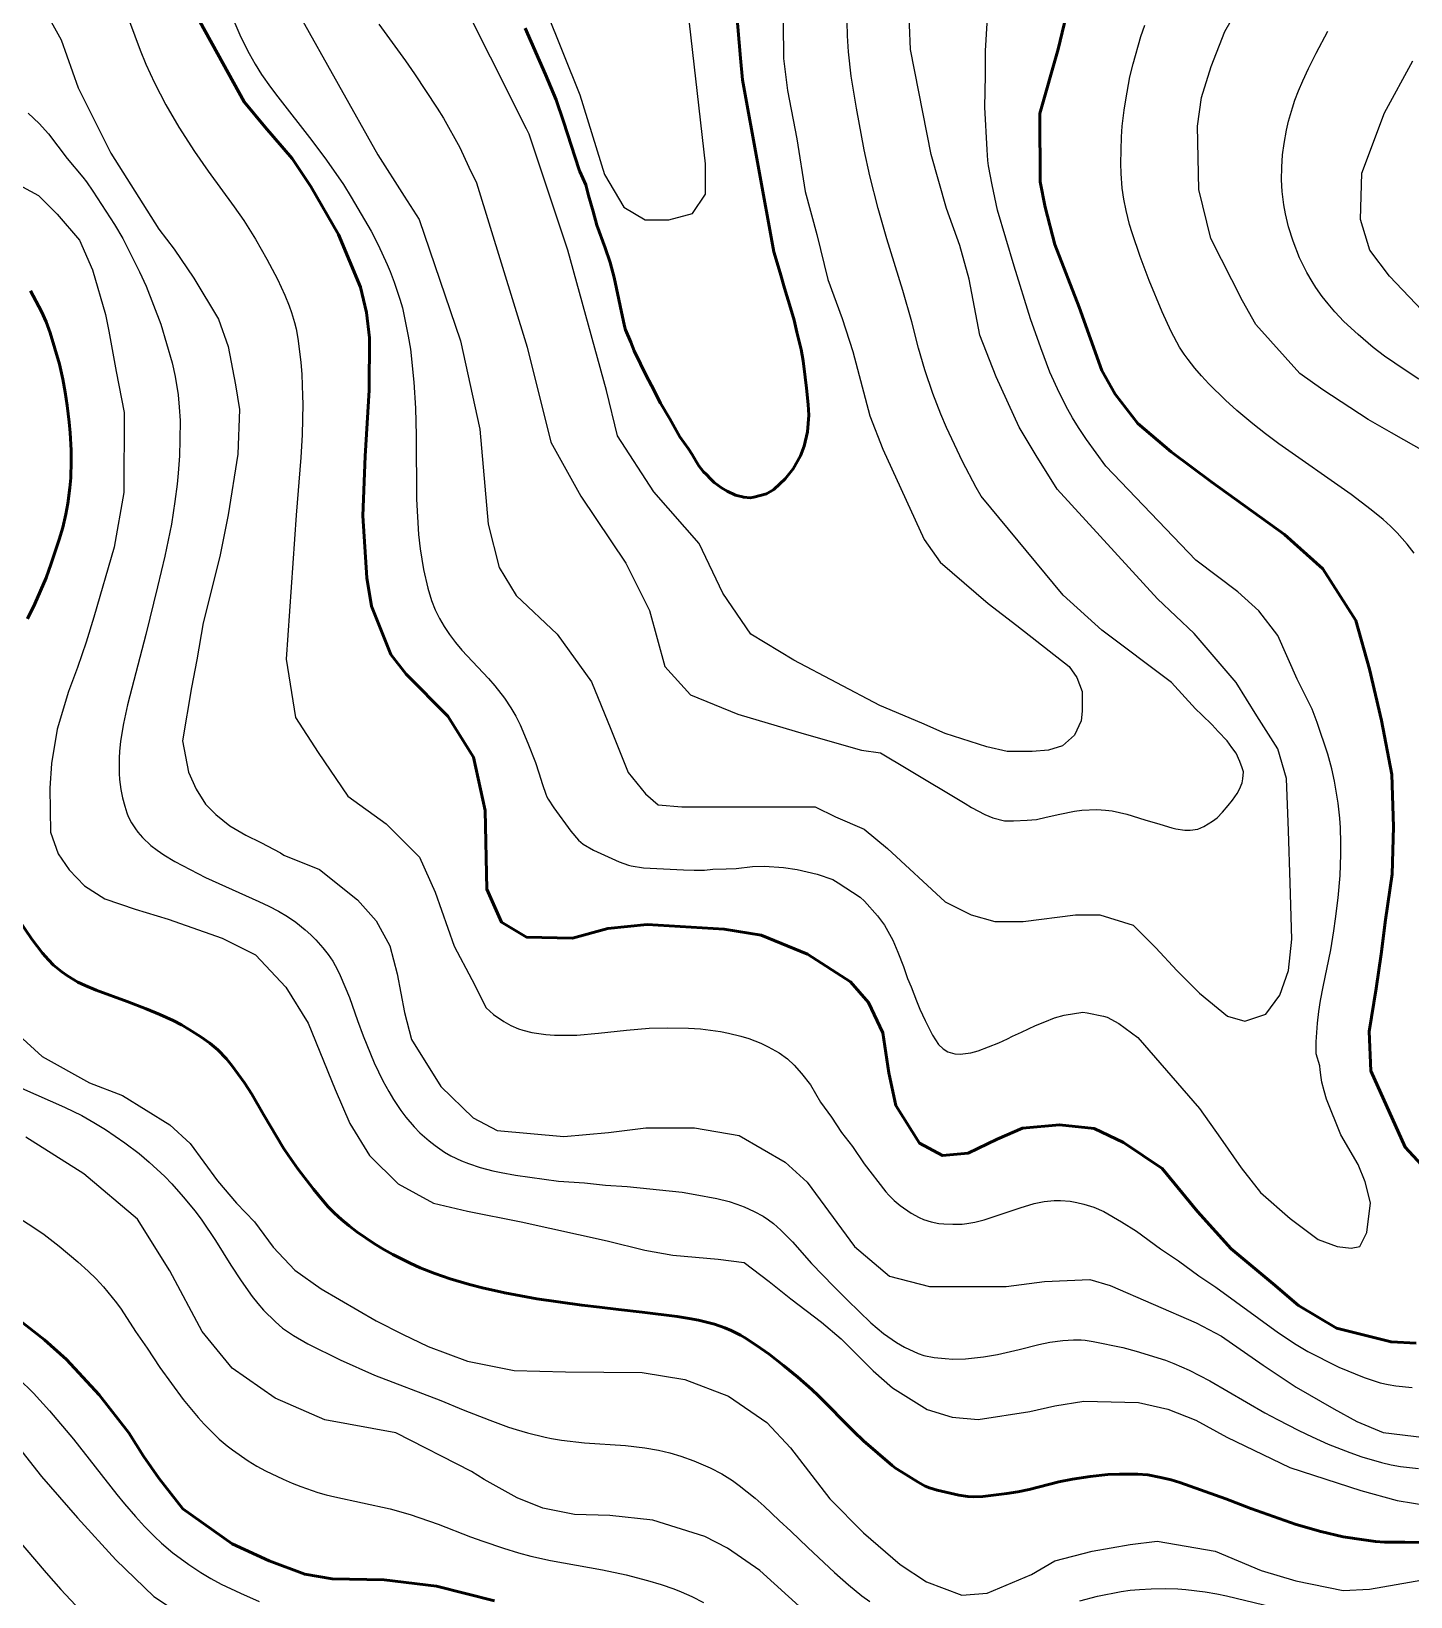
# Model space of a CAD drawing. Header units: metres. Extents: x 552626 to 559174, y 1843804 to 1852371.
# Drawn here: x 557433.1 to 557820.8, y 1849699 to 1850139 of the extents above; entities that cross this region are included whole.
import ezdxf

# ---------------------------------------------------------------- set-up
doc = ezdxf.new("R2010")
doc.units = ezdxf.units.M
doc.header["$LTSCALE"] = 6.8
doc.layers.add('1', color=7, linetype='Continuous', lineweight=25)
doc.layers.add('2', color=7, linetype='Continuous', lineweight=53)

msp = doc.modelspace()

# ---------------------------------------------------------------- linework, layer by layer
at = {"layer": '1'}
for points in [[(557764.72, 1850129.14), (557768.61, 1850138.97), (557774.27, 1850149.01), (557781.28, 1850160.75), (557787.65, 1850171.38), (557792.67, 1850179.16), (557795.1, 1850187.15), (557798.02, 1850198.68), (557799.34, 1850206.16), (557800.07, 1850216.66), (557798.32, 1850229.58), (557796.91, 1850237.39), (557794.68, 1850246.77), (557792.6, 1850258.11), (557789.08, 1850280.98), (557786.25, 1850304.45), (557787.17, 1850322.17), (557789.31, 1850331.55), (557794.94, 1850343), (557799.9, 1850352.44), (557809.62, 1850365.26), (557818.16, 1850374.86), (557825.3, 1850380.95)], [(557644.35, 1850151.58), (557644.48, 1850131.4), (557645.64, 1850122.41), (557648.23, 1850108.81), (557650.57, 1850094.04), (557653.89, 1850081.94), (557657.01, 1850069.31), (557660.98, 1850058.32), (557663.97, 1850049.02), (557668.75, 1850030.93), (557672.4, 1850021.57), (557684.06, 1849996.16), (557688.52, 1849989.86), (557702.08, 1849978.17), (557710.11, 1849972.02), (557724.81, 1849960.49), (557726.95, 1849957.43), (557728.48, 1849953.45), (557728.48, 1849947.94), (557728.18, 1849945.19), (557726.34, 1849941.21), (557722.98, 1849938.15), (557719, 1849936.93), (557714.41, 1849936.62), (557710.74, 1849936.62), (557707.38, 1849936.62), (557701.69, 1849937.87), (557689.94, 1849941.67), (557683.44, 1849944.52), (557671.58, 1849949.54), (557647.39, 1849962.27), (557635.3, 1849969.55), (557627.44, 1849981.08), (557620.79, 1849995.03), (557608.09, 1850009.58), (557597.81, 1850025.35), (557594.78, 1850038.09), (557583.9, 1850077.52), (557573.03, 1850110.11), (557572.28, 1850111.6), (557531.78, 1850192.27)], [(557435.47, 1850147.39), (557441.47, 1850136.63), (557446.23, 1850123.16), (557455.41, 1850104.8), (557468.92, 1850083.46), (557473.17, 1850077.78), (557478.74, 1850069.67), (557485.72, 1850058.13), (557488.4, 1850050.46), (557490.42, 1850039.63), (557491.6, 1850032.7), (557491.11, 1850020.17), (557488.43, 1850003.14), (557486.05, 1849991.42), (557481.38, 1849972.75), (557479.61, 1849962.39)], [(557458.91, 1850146.58), (557463.7, 1850133.74), (557465.25, 1850129.84), (557467.66, 1850124.54), (557470.85, 1850118.37), (557474.53, 1850112.06), (557478.89, 1850105.23), (557482.76, 1850099.71), (557490.11, 1850089.73), (557492.75, 1850085.89), (557496.08, 1850080.63), (557499.29, 1850074.97), (557502.26, 1850069.32), (557504.28, 1850064.88), (557505.51, 1850061.84), (557506.16, 1850060.02), (557507.02, 1850057.23), (557507.47, 1850055.44), (557507.98, 1850052.67), (557508.85, 1850046.03), (557509.06, 1850042.58), (557509.28, 1850036.61), (557509.34, 1850034.2), (557509.3, 1850030.01), (557509.16, 1850025.61), (557508.82, 1850019.23), (557507.5, 1850002.99), (557504.67, 1849962.58), (557507.33, 1849946.16), (557513.71, 1849936.35), (557522.05, 1849924.08), (557532.84, 1849916.23), (557542.16, 1849906.9), (557546.58, 1849897.09), (557551.97, 1849881.87), (557556.88, 1849872.55), (557560.9, 1849864.57), (557563.01, 1849862.68), (557565.88, 1849860.66), (557567.86, 1849859.57), (557570, 1849858.66), (557571.27, 1849858.24), (557573.74, 1849857.65), (557577.66, 1849857.07), (557580.12, 1849856.88), (557582.56, 1849856.82), (557586.44, 1849856.91), (557592.47, 1849857.38), (557600.35, 1849858.28), (557606.78, 1849858.8), (557611.98, 1849858.95), (557617.8, 1849858.83), (557621.22, 1849858.6), (557623.99, 1849858.31), (557626.8, 1849857.89), (557629.02, 1849857.46), (557632.49, 1849856.59), (557634.72, 1849855.9), (557638.11, 1849854.6)], [(557508.17, 1850144.01), (557530.48, 1850104.32), (557537.88, 1850092.69), (557542.05, 1850086.13), (557553.66, 1850052.04), (557559.1, 1850027.17), (557561.52, 1850000.49), (557564.54, 1849988.35), (557569.38, 1849980.47), (557580.87, 1849969.55), (557590.55, 1849956.21), (557595.99, 1849942.86), (557600.83, 1849930.73), (557605.67, 1849924.67), (557609.3, 1849921.63), (557615.95, 1849921.03), (557653.44, 1849921.03), (557659.14, 1849918.2), (557667.18, 1849914.75), (557673.72, 1849909.33), (557689.95, 1849894.34), (557697.25, 1849890.69), (557703.94, 1849888.86), (557711.84, 1849888.86), (557726.6, 1849890.72), (557733.47, 1849890.72), (557742.79, 1849887.77), (557749.17, 1849881.39), (557755.06, 1849875.01), (557761.43, 1849868.63), (557769.28, 1849862.25), (557774.19, 1849860.78), (557780.07, 1849862.74), (557784, 1849868.14), (557786.45, 1849875.01), (557787.43, 1849883.84), (557786.96, 1849899.7), (557786.44, 1849914.27), (557785.95, 1849928.99), (557783.5, 1849937.34), (557777.61, 1849946.66), (557771.72, 1849955.99), (557759.95, 1849969.73), (557749.65, 1849979.54), (557721.4, 1850010.35), (557715.55, 1850019.84), (557710.78, 1850027.78), (557704.27, 1850041.95), (557699.71, 1850053.64), (557696.74, 1850069.38), (557694.11, 1850078.85), (557690.35, 1850089.22), (557686.03, 1850104.41), (557680.19, 1850133.96), (557679.64, 1850147.79)], [(557577.73, 1850144.94), (557587.24, 1850121.19), (557594.17, 1850098.75), (557599.61, 1850089.65), (557605.66, 1850086.01), (557612.31, 1850086.01), (557618.97, 1850087.83), (557622.6, 1850093.29), (557622.6, 1850101.78), (557617.15, 1850149.7)], [(557489.68, 1850142.62), (557491.7, 1850138.02), (557493.26, 1850134.76), (557494.28, 1850132.77), (557495.97, 1850129.78), (557497.77, 1850126.9), (557500.26, 1850123.32), (557502.31, 1850120.58), (557511.95, 1850108.35), (557515.99, 1850102.86), (557520.78, 1850095.94), (557522.99, 1850092.41), (557528.62, 1850082.82), (557530.53, 1850079.05), (557533.07, 1850073.51), (557533.92, 1850071.51), (557535.02, 1850068.56), (557536.63, 1850063.75), (557537.37, 1850061.28), (557539.03, 1850053.35), (557539.66, 1850049.7), (557540.56, 1850040.45), (557541.04, 1850033.1), (557541.24, 1850025.4), (557541.36, 1850007.5), (557541.93, 1849997.64), (557542.34, 1849993.53), (557543.3, 1849987.8), (557544.48, 1849982.48), (557545.53, 1849979.08), (557546.56, 1849976.46), (557547.76, 1849974.01), (557549.11, 1849971.69), (557550.61, 1849969.45), (557552.27, 1849967.25), (557554.11, 1849965.08), (557561.55, 1849957.13), (557563.34, 1849955.1), (557566.09, 1849951.56), (557567.85, 1849948.91), (557569.22, 1849946.57), (557570.45, 1849944.09), (557572.67, 1849938.9), (557574.76, 1849933.52), (557575.77, 1849930.58), (557576.74, 1849927.28), (557577.69, 1849924.62), (557578.02, 1849923.9), (557578.39, 1849923.2), (557579.97, 1849920.72), (557584.71, 1849914.17), (557586.85, 1849911.7), (557587.52, 1849911.11), (557588.23, 1849910.56), (557591.07, 1849908.88), (557598.33, 1849905.6), (557600.97, 1849904.64), (557601.71, 1849904.44), (557605.17, 1849903.91), (557616.44, 1849903.3), (557619.37, 1849903.2), (557622.28, 1849903.25), (557624.62, 1849903.48), (557628.35, 1849903.63), (557631.17, 1849903.68), (557635.75, 1849904.3), (557639.12, 1849904.41), (557644.55, 1849904.03), (557648.35, 1849903.47), (557653.99, 1849902.1), (557658.36, 1849900.6), (557659.92, 1849899.68), (557666.05, 1849895.64), (557667.27, 1849894.5), (557670.93, 1849890.45), (557672.88, 1849887.75), (557675.28, 1849883.56), (557676.68, 1849880.16), (557678.23, 1849876.14), (557679.35, 1849872.8), (557680.44, 1849870.46), (557681.89, 1849866.52), (557682.8, 1849864.16), (557684.36, 1849860.96), (557685.32, 1849858.88), (557686.37, 1849856.9), (557688.04, 1849854.27), (557689.37, 1849853.05), (557690.66, 1849852.19), (557692.64, 1849851.6)], [(557530.73, 1850141.03), (557538.24, 1850130.71), (557540.8, 1850127.04), (557547.18, 1850117.46), (557548.91, 1850114.58), (557553.53, 1850106.34), (557556.08, 1850100.88), (557558.16, 1850096.45), (557572.41, 1850050.22), (557579.06, 1850023.53), (557587.52, 1850008.37), (557600.22, 1849989.57), (557606.88, 1849976.22), (557611.11, 1849960.45), (557618.37, 1849952.57), (557631.67, 1849947.11), (557650.31, 1849941.57), (557666.41, 1849936.97), (557671.78, 1849936.2), (557679.45, 1849931.6), (557695.61, 1849921.94), (557697.37, 1849920.87), (557701.07, 1849918.92), (557703.37, 1849917.91), (557706.66, 1849917.1), (557709.12, 1849917.11), (557713.03, 1849917.28)], [(557713.03, 1849917.28), (557715.65, 1849917.49), (557718.31, 1849918.16), (557722.23, 1849918.98), (557726.33, 1849919.81), (557728.4, 1849920.14), (557732.58, 1849920.26), (557735.06, 1849920.08), (557736.91, 1849919.93), (557741.04, 1849918.94), (557746.05, 1849917.42), (557750.3, 1849916.17), (557753.71, 1849915.11), (557754.83, 1849914.87), (557757.33, 1849914.52), (557758.8, 1849914.5), (557760.96, 1849914.75), (557762.7, 1849915.5), (557765.07, 1849917.05), (557766.43, 1849917.94), (557767.89, 1849919.56), (557769.5, 1849921.39), (557770.7, 1849922.9), (557772.04, 1849924.79), (557772.71, 1849926.05), (557773.43, 1849927.77), (557773.66, 1849928.9), (557773.79, 1849930.92), (557773.49, 1849931.98), (557772.82, 1849933.82), (557771.73, 1849936.16), (557770.55, 1849937.76), (557769.24, 1849939.61), (557766.74, 1849942.25), (557764.98, 1849944.14), (557762.1, 1849946.92), (557760.35, 1849948.63), (557753.58, 1849955.99), (557733.96, 1849970.71), (557723.17, 1849980.53), (557700.03, 1850008.35), (557698.64, 1850010.79), (557694.83, 1850018.15), (557690.37, 1850027.68), (557688.75, 1850031.43), (557686.53, 1850037.19), (557684.28, 1850043.9), (557682.5, 1850049.98), (557680.54, 1850057.33), (557678.05, 1850066.21), (557673.56, 1850080.69), (557671.12, 1850089.2), (557668.8, 1850098.38), (557667.23, 1850105.75), (557665.04, 1850117.4), (557663.54, 1850126.45), (557662.79, 1850133.25), (557662.51, 1850137.73), (557662.4, 1850141.68)], [(557692.64, 1849851.6), (557694.2, 1849851.51), (557697.17, 1849851.94), (557699.21, 1849852.45), (557705.07, 1849854.67), (557707.48, 1849855.86), (557708.86, 1849856.57), (557711.38, 1849857.68), (557715.36, 1849859.59), (557717.98, 1849860.62), (557720.68, 1849861.76), (557723.42, 1849862.53), (557728.62, 1849863.31), (557729.83, 1849863.17), (557734.5, 1849862.25), (557735.54, 1849861.91), (557738.75, 1849860.18), (557744.13, 1849856.23), (557761.42, 1849836.24), (557767.31, 1849827.9), (557773.19, 1849819.55), (557778.59, 1849812.68), (557786.93, 1849805.32), (557794.78, 1849799.43), (557800.17, 1849797.47), (557804.1, 1849796.98), (557806.55, 1849797.47), (557808.51, 1849801.39), (557809.49, 1849809.74), (557808.02, 1849815.63), (557806.06, 1849820.53), (557801.15, 1849828.88), (557797.14, 1849838.87), (557796.51, 1849841.17), (557795.86, 1849843.65), (557795.62, 1849844.99), (557795.37, 1849847.15), (557795.25, 1849848.23), (557794.23, 1849851.64), (557794.29, 1849854.95), (557794.61, 1849860.21), (557795.02, 1849863.52), (557795.5, 1849866.58), (557796.18, 1849870.42), (557798.35, 1849880.88), (557799.25, 1849886.23), (557799.73, 1849889.59), (557800.42, 1849895.49), (557800.95, 1849901.74), (557801.18, 1849907.62), (557801.2, 1849910.97), (557801.08, 1849915.12), (557800.91, 1849917.86), (557800.46, 1849922.1), (557799.37, 1849928.24), (557798.63, 1849931.74), (557797.55, 1849935.89), (557794.52, 1849944.73), (557793.13, 1849948.47), (557788.89, 1849956.97), (557783.5, 1849969.24), (557778.1, 1849976.11), (557772.21, 1849981.51), (557760.44, 1849990.34), (557735.09, 1850016.78), (557729.67, 1850024.28), (557727.41, 1850027.7), (557725.76, 1850030.42), (557724.43, 1850032.76), (557722.08, 1850037.33), (557719.4, 1850043.27), (557716.81, 1850050.1), (557713.95, 1850058.21), (557709.33, 1850073.04), (557704.67, 1850088.73), (557703.15, 1850095.86), (557702.17, 1850101.18), (557701.98, 1850102.76), (557701.78, 1850105.73), (557701.1, 1850117.67), (557701.27, 1850126.65), (557701.3, 1850133.51), (557701.75, 1850141.32)], [(557821.79, 1849992.34), (557819.83, 1849994.91), (557817.05, 1849998.02), (557815.12, 1849999.93), (557813.08, 1850001.79), (557809.74, 1850004.57), (557804.13, 1850008.83), (557783.72, 1850023.12), (557780.05, 1850025.88), (557776.48, 1850028.71), (557771.91, 1850032.47), (557768.75, 1850035.38), (557764.12, 1850039.96), (557762.04, 1850042.16), (557760.18, 1850044.32), (557758.22, 1850046.82), (557757.14, 1850048.31), (557755.87, 1850050.26), (557753.51, 1850054.69), (557750.93, 1850060.22), (557747.3, 1850069), (557744.75, 1850075.77), (557742.52, 1850082.39), (557741.82, 1850084.77), (557740.86, 1850088.62), (557740.21, 1850091.82), (557739.73, 1850094.99), (557739.4, 1850099.05), (557739.34, 1850101.91), (557739.39, 1850105.67), (557739.53, 1850109.41), (557739.74, 1850112.33), (557740.29, 1850116.88), (557740.73, 1850119.73), (557741.9, 1850126.27), (557742.78, 1850129.85), (557744.95, 1850137.54), (557746.04, 1850140.78)], [(557823.15, 1850041.22), (557819.27, 1850043.75), (557813.5, 1850047.72), (557810.24, 1850050.17), (557806.01, 1850053.83), (557802.07, 1850057.49), (557799.51, 1850060.2), (557797.58, 1850062.44), (557795.93, 1850064.53), (557794.16, 1850067.03), (557793.09, 1850068.68), (557791.59, 1850071.23), (557789.59, 1850075.39), (557787.74, 1850080.01), (557786.48, 1850084.11), (557785.63, 1850087.75), (557785.17, 1850090.22), (557784.7, 1850094.04), (557784.53, 1850097.3), (557784.58, 1850100.82), (557784.81, 1850104.31), (557785.21, 1850107.49), (557785.91, 1850111.26), (557786.51, 1850113.78), (557787.56, 1850117.51), (557788.28, 1850119.64), (557789.29, 1850122.31), (557790.48, 1850125.15), (557792.06, 1850128.62), (557794.21, 1850132.91), (557797.55, 1850139.09)], [(557831.48, 1850017.08), (557815.39, 1850026.16), (557808.91, 1850029.92), (557796.13, 1850038.23), (557789.68, 1850042.89), (557777.29, 1850056.64), (557773.57, 1850063.28), (557764.62, 1850080.77), (557761.24, 1850094.53), (557760.86, 1850112.36), (557761.99, 1850120.47), (557764.72, 1850129.14)], [(557824.04, 1850060.59), (557814.83, 1850070.21), (557809.36, 1850077.55), (557806.7, 1850086.12), (557807.13, 1850099.16), (557813.42, 1850116.09), (557821.38, 1850130.76)], [(557432.21, 1850116.01), (557435.22, 1850113.14), (557437.89, 1850110.17), (557443.17, 1850103.24), (557447.53, 1850098.03), (557448.55, 1850096.69), (557450.33, 1850094.13), (557456.48, 1850084.74), (557458.76, 1850080.77), (557460.39, 1850077.65), (557463.49, 1850071.38), (557465.33, 1850067.37), (557469.49, 1850056.73), (557472.64, 1850045.86), (557473.46, 1850041.99), (557474.29, 1850036.88), (557474.65, 1850033.43), (557474.86, 1850029.63), (557474.85, 1850024.23), (557474.68, 1850019.66), (557474.35, 1850014.88), (557474.03, 1850011.76), (557473.41, 1850006.87), (557472.42, 1850000.54), (557470.57, 1849991.55), (557468.54, 1849982.85), (557465.25, 1849969.48), (557460.71, 1849952.26)], [(557427.26, 1850097.1), (557435.1, 1850092.91), (557440.34, 1850087.68), (557446.62, 1850080.35), (557450.28, 1850071.97), (557453.94, 1850059.41), (557454.86, 1850054.71), (557456.94, 1850043.38), (557459.15, 1850031.93), (557459.04, 1850009.41), (557456.3, 1849994.05), (557450.59, 1849974.36)], [(557450.59, 1849974.36), (557448.44, 1849967.3), (557446.04, 1849960.21), (557443.47, 1849953.48), (557440.32, 1849942.83), (557438.72, 1849933.26), (557438.24, 1849926.26), (557438.46, 1849913.9), (557440.57, 1849907.82), (557443.74, 1849903.33), (557447.96, 1849898.85), (557453.76, 1849895.15), (557462.21, 1849892.24), (557471.53, 1849889.45), (557486.67, 1849884.11), (557496.09, 1849879.41), (557504.59, 1849870.35), (557510.89, 1849860.28), (557518.44, 1849841.6), (557522.62, 1849832.04), (557528.15, 1849823.04), (557536.14, 1849815.08), (557546.15, 1849809.67), (557555.67, 1849807.42), (557570.8, 1849804.4), (557594.95, 1849799.07), (557605.54, 1849796.43), (557613.42, 1849795.02), (557626.15, 1849793.91), (557633.46, 1849792.95), (557640.51, 1849787.59), (557646.59, 1849782.76), (557655.19, 1849776.16), (557660.74, 1849771.52), (557669.75, 1849762.53), (557675.18, 1849757.75), (557684.88, 1849751.66), (557691.95, 1849749.52), (557699.23, 1849748.81), (557713.75, 1849751.12), (557720.77, 1849752.7), (557728.98, 1849754.03), (557744.33, 1849753.6), (557752.52, 1849751.72), (557760.46, 1849748.64), (557769.11, 1849743.85), (557786.81, 1849735.34), (557806.84, 1849728.89), (557817.06, 1849726.08), (557826.24, 1849724.56)], [(557479.61, 1849962.39), (557478.06, 1849954.63), (557475.55, 1849939.55), (557477.25, 1849930.8), (557479.36, 1849926.04), (557482, 1849921.82), (557484.9, 1849918.91), (557488.86, 1849915.74), (557493.35, 1849913.1), (557497.57, 1849910.99), (557503.11, 1849908.09), (557504.05, 1849907.46), (557514.03, 1849903.46), (557524.78, 1849894.92), (557529.97, 1849888.96), (557533.86, 1849881.95), (557535.92, 1849874.08), (557537.94, 1849863.25), (557539.97, 1849855.64), (557548.17, 1849842.44), (557557.29, 1849833.58), (557563.99, 1849830.11), (557582.71, 1849828.4), (557595.32, 1849829.46), (557605.84, 1849830.8), (557619.46, 1849830.82), (557632.06, 1849828.67), (557645.01, 1849821.16), (557651.18, 1849815.56), (557664.48, 1849797.45), (557674.28, 1849789.12), (557685.55, 1849786.17), (557695.35, 1849786.17), (557707.11, 1849786.17), (557717.89, 1849787.64), (557730.63, 1849788.14), (557736.31, 1849786.5), (557760.53, 1849776.04), (557767.65, 1849772.23), (557779.39, 1849764.06), (557788.59, 1849757.92), (557799.19, 1849751.8), (557805.64, 1849748.3), (557813.07, 1849745.17), (557824.67, 1849743.8)], [(557460.71, 1849952.26), (557460.1, 1849949.69), (557458.98, 1849944.5), (557458.11, 1849939.5), (557457.8, 1849936.58), (557457.74, 1849934.81), (557457.76, 1849930.45), (557457.86, 1849928.73), (557458.25, 1849925.94), (557458.73, 1849923.58), (557459.31, 1849921.22), (557459.9, 1849919.38), (557460.32, 1849918.37), (557461.24, 1849916.56), (557462.33, 1849914.82), (557462.99, 1849913.92), (557464.31, 1849912.41), (557466.66, 1849910.21), (557468.39, 1849908.83), (557470.27, 1849907.52), (557473.42, 1849905.69), (557482.04, 1849901.19), (557497.05, 1849894.45), (557499.84, 1849893.13), (557502.51, 1849891.74), (557505.03, 1849890.25), (557507.39, 1849888.62), (557510.03, 1849886.5), (557511.61, 1849885.1), (557513.07, 1849883.67), (557515.04, 1849881.43), (557516.47, 1849879.55), (557517.77, 1849877.62), (557519.15, 1849875.2), (557519.91, 1849873.6), (557522.48, 1849867.48), (557524.75, 1849861.01), (557526.36, 1849856.71), (557529.44, 1849849.13), (557531.9, 1849844), (557533.53, 1849841.06), (557534.88, 1849838.81), (557536.96, 1849835.67), (557538.33, 1849833.83), (557540.68, 1849831.09), (557542.29, 1849829.45), (557544.85, 1849827.15), (557546.54, 1849825.82), (557549.21, 1849823.99), (557551, 1849822.95), (557553.94, 1849821.55), (557555.94, 1849820.76), (557559.22, 1849819.69), (557562.75, 1849818.76), (557565.18, 1849818.22), (557569.14, 1849817.48), (557581.29, 1849815.81), (557588.52, 1849815.31), (557594.46, 1849814.71), (557600.57, 1849814.29), (557616.05, 1849812.7), (557619.71, 1849812.12), (557625.72, 1849810.99), (557629.25, 1849810.11), (557631.41, 1849809.37), (557633.44, 1849808.57), (557636.26, 1849807.33), (557638.78, 1849805.98), (557640.3, 1849804.98), (557641.73, 1849803.89), (557643.77, 1849802.04), (557646.99, 1849798.76), (557652.4, 1849792.7), (557658.64, 1849786.19), (557662.46, 1849782.35), (557669.02, 1849775.98), (557672.59, 1849773.05), (557676.25, 1849770.45), (557678.55, 1849769.17), (557682.4, 1849767.39), (557684, 1849766.81), (557686.83, 1849766.25), (557689.98, 1849765.95), (557692.13, 1849765.83), (557695.71, 1849765.86), (557700.76, 1849766.44), (557704.68, 1849767.14), (557710.79, 1849768.48), (557716.33, 1849769.88), (557719.38, 1849770.57), (557723, 1849771.03), (557726.05, 1849771.23), (557728.14, 1849771.22), (557729.33, 1849771.12), (557731.52, 1849770.77), (557739.88, 1849769.1), (557743.64, 1849768.04), (557751.89, 1849765.47), (557754.25, 1849764.58), (557758.57, 1849762.66), (557764.4, 1849759.69)], [(557425.36, 1849860.67), (557436.14, 1849850.86), (557449.37, 1849843.51), (557458.71, 1849839.88), (557472, 1849831.63), (557477.75, 1849826.38), (557485.37, 1849815.94), (557490.73, 1849809.61), (557495.83, 1849804.41), (557501.02, 1849797.29), (557507.17, 1849790.79), (557514.58, 1849785.6), (557530.02, 1849776.57), (557537.4, 1849772.79), (557544.61, 1849769.37), (557555.63, 1849765.24), (557568.79, 1849762.63), (557583.23, 1849762.23), (557604.74, 1849762), (557616.79, 1849760.04), (557629.03, 1849755.41), (557639.78, 1849748.02), (557646.52, 1849740.83), (557657.55, 1849726.53), (557667.01, 1849716.95), (557677.29, 1849708.1), (557684.67, 1849703.16), (557694.61, 1849699.41), (557701.75, 1849699.97), (557714.26, 1849705.27), (557720.76, 1849709.1), (557731.25, 1849711.85), (557741.97, 1849713.72), (557749.58, 1849714.6), (557765.85, 1849711.84), (557778.82, 1849706.38), (557788.53, 1849703.51), (557801.84, 1849700.8), (557809.25, 1849701.14), (557820.48, 1849703.07), (557832.07, 1849705.17)], [(557638.11, 1849854.6), (557640.23, 1849853.63), (557643.33, 1849851.87), (557645.6, 1849850.24), (557647.49, 1849848.46), (557649.56, 1849846.13), (557652.09, 1849842.91), (557654.94, 1849838.07), (557658.03, 1849833.86), (557660.81, 1849829.54), (557663.95, 1849825.56), (557667.17, 1849820.71), (557673.29, 1849812.81), (557674.12, 1849811.87), (557675.63, 1849810.37), (557677.29, 1849808.98), (557680.44, 1849806.8), (557682.66, 1849805.57), (557683.86, 1849805.04), (557685.99, 1849804.37), (557688.21, 1849803.97), (557689.54, 1849803.82), (557692.13, 1849803.7), (557694.72, 1849803.76), (557696.04, 1849803.89), (557698.25, 1849804.27), (557700.96, 1849804.98), (557711, 1849808.36), (557715.01, 1849809.57), (557717.79, 1849810.11), (557720.57, 1849810.37), (557722.34, 1849810.4), (557725.14, 1849810.18), (557727.01, 1849809.85), (557728.89, 1849809.4), (557731.74, 1849808.5), (557734.6, 1849807.26), (557739.56, 1849804.37), (557743.73, 1849801.81), (557750.5, 1849796.79), (557755.57, 1849793.42), (557761.22, 1849789.23), (557766.04, 1849786.04), (557783.62, 1849773.23), (557788.62, 1849769.9), (557791.93, 1849767.99), (557794.71, 1849766.5), (557797.39, 1849765.11), (557800.62, 1849763.56), (557807.72, 1849760.68), (557809.47, 1849760.04), (557812.25, 1849759.18), (557814.49, 1849758.63), (557816.6, 1849758.26), (557821.28, 1849757.84)], [(557430.27, 1849841.98), (557442.39, 1849836.61), (557447.21, 1849834.25), (557450.64, 1849832.34), (557453.93, 1849830.31), (557459.36, 1849826.59), (557463.33, 1849823.58), (557466.17, 1849821.19), (557470.55, 1849817.14), (557472.58, 1849815.08), (557475.78, 1849811.41), (557479.1, 1849807.37), (557480.96, 1849804.83), (557484.82, 1849799.19), (557489.17, 1849792.19), (557492.04, 1849787.77), (557495.13, 1849783.43), (557496.73, 1849781.41), (557498.36, 1849779.57), (557501.68, 1849776.25), (557503.71, 1849774.52), (557506.78, 1849772.43), (557510.82, 1849770.09), (557519.89, 1849765.56), (557529.52, 1849761.33), (557548.15, 1849754.17), (557554.47, 1849751.59), (557561.93, 1849748.68), (557567.24, 1849746.72), (557569.31, 1849746.03), (557572.54, 1849745.1), (557577.47, 1849743.85)], [(557649.93, 1849695.44), (557637.87, 1849706.4), (557628.79, 1849712.68), (557622.37, 1849715.93), (557607.82, 1849720.56), (557595.71, 1849721.87), (557585.78, 1849722.15), (557576.83, 1849723.95), (557569.68, 1849726.86), (557560.35, 1849731.96), (557556.77, 1849734.2), (557535.51, 1849745.1), (557515.55, 1849748.74), (557501.64, 1849754.81), (557489.55, 1849763.3), (557481.08, 1849773.61), (557472.01, 1849790.59), (557462.94, 1849805.15), (557447.82, 1849817.89), (557431.49, 1849828.2)], [(557427.46, 1849806.82), (557433.17, 1849803.22), (557436.65, 1849800.84), (557440.88, 1849797.56), (557446.13, 1849793.18), (557449.07, 1849790.56), (557451.28, 1849788.39), (557453.3, 1849786.13), (557456.97, 1849781.65), (557458.32, 1849779.86), (557462.37, 1849773.53), (557465.6, 1849768.84), (557469.14, 1849763.44), (557475.76, 1849754.49), (557479.95, 1849749.37), (557481.6, 1849747.51), (557485.87, 1849743.34), (557488.14, 1849741.4), (557489.64, 1849740.28), (557494.05, 1849737.26), (557496.48, 1849735.72), (557498.87, 1849734.43), (557503.86, 1849732.02), (557506.42, 1849730.89), (557508.86, 1849729.96), (557513.58, 1849728.35)], [(557406.33, 1849778.51), (557411.71, 1849774.88), (557414.5, 1849772.92), (557417.25, 1849770.8), (557422.58, 1849766.5), (557425.67, 1849763.86), (557429.43, 1849760.35), (557433.63, 1849756.24), (557438.19, 1849751.28), (557444.87, 1849743.3), (557457.06, 1849727.78), (557459.21, 1849725.13), (557462.3, 1849721.56), (557464.9, 1849718.76), (557467.72, 1849715.93), (557469.66, 1849714.1), (557472.88, 1849711.34), (557477.31, 1849708.07), (557480.73, 1849705.81), (557483.55, 1849704.13), (557486.43, 1849702.59), (557491.89, 1849699.97), (557497.06, 1849697.7)], [(557764.4, 1849759.69), (557779.84, 1849750.75), (557783.36, 1849748.81), (557789.39, 1849745.71), (557793.09, 1849743.93), (557797.64, 1849741.88), (557803.7, 1849739.51), (557807.09, 1849738.36), (557812.58, 1849736.75), (557815.34, 1849736.1), (557817.92, 1849735.66), (557823.01, 1849735.07)], [(557577.47, 1849743.85), (557579.26, 1849743.46), (557582.1, 1849743), (557588.59, 1849742.32), (557600.09, 1849741.55), (557605.48, 1849740.86), (557609.32, 1849740.19), (557612.51, 1849739.48), (557615.62, 1849738.56), (557619.32, 1849737.22), (557623.91, 1849735.25), (557627.17, 1849733.56), (557630.2, 1849731.67), (557632.07, 1849730.29), (557636.52, 1849726.73), (557639.07, 1849724.48), (557643.25, 1849720.4), (557646.54, 1849717.43), (557651.38, 1849712.81), (557658.89, 1849705.85), (557662.81, 1849702.33), (557666.5, 1849699.31), (557668.74, 1849697.7)], [(557430.38, 1849739.8), (557435.94, 1849732.85), (557446.03, 1849721.15), (557456.77, 1849709.4), (557467.47, 1849699.05), (557475.82, 1849693.58)], [(557513.58, 1849728.35), (557515.94, 1849727.63), (557518.35, 1849727.06), (557533.91, 1849723.69), (557539.56, 1849722.1), (557547.43, 1849719.44), (557556.48, 1849715.89), (557559.94, 1849714.62), (557565.78, 1849712.63), (557569.98, 1849711.35), (557573.49, 1849710.46), (557579.05, 1849709.23), (557593.59, 1849706.58), (557600.25, 1849705.17), (557606.25, 1849703.6), (557610.11, 1849702.46), (557613.66, 1849701.25), (557615.77, 1849700.41), (557618.72, 1849699.09), (557622.02, 1849697.38)], [(557419.69, 1849726.12), (557437.21, 1849705.76), (557441.35, 1849701.08), (557445.51, 1849696.64)], [(557727.83, 1849697.85), (557732.82, 1849699.2), (557739.45, 1849700.49), (557741.98, 1849700.86), (557744.62, 1849701.09), (557747.87, 1849701.26), (557751.99, 1849701.35), (557755.38, 1849701.22), (557757.6, 1849701.04), (557763.03, 1849700.36), (557766.35, 1849699.82), (557769.08, 1849699.28), (557787.31, 1849694.83)]]:
    msp.add_lwpolyline(points, dxfattribs=at)
at = {"layer": '2'}
for points in [[(557630.13, 1850158.01), (557632.38, 1850131.5), (557633, 1850125.38), (557641.75, 1850077.02), (557643.61, 1850071.12), (557644.83, 1850066.88), (557646.47, 1850061.32), (557647.51, 1850057.88), (557648.26, 1850054.5), (557649.46, 1850049.62), (557650.01, 1850046.4), (557650.63, 1850041.81), (557650.98, 1850038.75), (557651.42, 1850034.15), (557651.67, 1850031.16), (557651.21, 1850026.45), (557650.3, 1850022.43), (557649.25, 1850019.66), (557647.2, 1850016.05), (557644.97, 1850013.23), (557643.49, 1850011.79), (557641.75, 1850010.22), (557639.7, 1850009.07), (557636.16, 1850008.12), (557635.17, 1850007.91), (557633.33, 1850008.07), (557630.99, 1850008.62), (557628.66, 1850009.81), (557627.09, 1850010.73), (557625.01, 1850012.22), (557623.98, 1850013.2), (557622.83, 1850014.44), (557622.01, 1850015.25), (557620.72, 1850016.93), (557619.84, 1850018.29), (557618.81, 1850020.09), (557617.8, 1850021.71), (557615.41, 1850025.08), (557612.54, 1850030.14), (557609.94, 1850034.49), (557607.36, 1850039.49), (557605.83, 1850042.51), (557604.3, 1850045.53), (557602.5, 1850049.25), (557601.59, 1850051.61), (557600.1, 1850055.08), (557599.79, 1850056.14), (557598.59, 1850061.85), (557598.2, 1850063.63), (557596.94, 1850069.87), (557595.82, 1850074.03), (557594.34, 1850078.15), (557592.06, 1850084.55), (557590.98, 1850088.35), (557589.65, 1850092.85), (557588.93, 1850095.88), (557587.27, 1850099.66), (557587.11, 1850100.12), (557582.7, 1850113.7), (557580.59, 1850119.77), (557577.62, 1850126.93), (557571.9, 1850139.9)], [(557474.44, 1850152.72), (557492.91, 1850119.23), (557498.81, 1850112.1), (557506.38, 1850103.32), (557511.65, 1850095.44), (557519.38, 1850081.93), (557525.59, 1850067.08), (557527.31, 1850059.95), (557528.12, 1850052.84), (557528.01, 1850038.16), (557526.92, 1850019.65), (557526.27, 1850002.86), (557527.38, 1849985.37), (557528.68, 1849977.41)], [(557827.37, 1849816.64), (557819.29, 1849825.36), (557809.62, 1849846.88), (557809.13, 1849857.88), (557811.08, 1849869.94), (557812.54, 1849879.62), (557813.75, 1849889.28), (557815.62, 1849902.09), (557816.02, 1849915.39), (557815.49, 1849930.11), (557812.58, 1849945.34), (557809.26, 1849959.75), (557805.37, 1849973.44), (557796.12, 1849987.94), (557785.36, 1849997.64), (557764.9, 1850012.26), (557753.5, 1850020.86), (557744.1, 1850028.78), (557737.75, 1850037.05), (557734.03, 1850043.7), (557727.61, 1850061.48), (557720.83, 1850079.09), (557718.09, 1850089.57), (557716.62, 1850096.74), (557716.61, 1850115.9), (557721.73, 1850133.97), (557725.2, 1850148.52)], [(557432.84, 1850066.06), (557435.91, 1850060.31), (557437.27, 1850057.37), (557438.38, 1850054.24), (557440.97, 1850045.48), (557441.89, 1850041.29), (557442.55, 1850037.63), (557443.11, 1850033.86), (557443.68, 1850029.18), (557443.98, 1850026.13), (557444.27, 1850021.33), (557444.3, 1850018.19), (557444.13, 1850013.49), (557443.89, 1850010.68), (557443.29, 1850006.3), (557442.77, 1850003.31), (557441.94, 1849999.58), (557440.92, 1849996.17), (557438.65, 1849989.42), (557437.22, 1849985.44), (557434.03, 1849978.07), (557432.02, 1849973.87)], [(557528.68, 1849977.41), (557534.09, 1849963.89), (557538.46, 1849958.35), (557550.1, 1849946.57), (557557.34, 1849935.05), (557560.61, 1849920), (557561.09, 1849897.93), (557565.24, 1849888.64), (557572.28, 1849884.43), (557585.18, 1849884.11), (557595.16, 1849886.8), (557606.22, 1849887.94), (557627.84, 1849886.7), (557638.2, 1849884.93), (557651.28, 1849879.62), (557663.36, 1849871.87), (557668.4, 1849866.02), (557672.47, 1849857.49), (557674.15, 1849846.24), (557676.1, 1849837.07), (557682.72, 1849826.52), (557689.16, 1849823.01), (557696.41, 1849823.72), (557704.58, 1849827.61), (557711.68, 1849830.74), (557722.12, 1849831.68), (557731.88, 1849830.62), (557740.05, 1849826.67), (557750.92, 1849819.43), (557760.92, 1849807.34), (557770.36, 1849796.84), (557782.16, 1849787.01), (557789.29, 1849780.89), (557799.93, 1849774.52), (557815.29, 1849770.63), (557822.4, 1849770.29)], [(557427.08, 1849892.86), (557433.24, 1849883.85), (557436.21, 1849879.95), (557437.89, 1849878.01), (557439.3, 1849876.57), (557441.59, 1849874.62), (557443.21, 1849873.5), (557446.14, 1849871.8), (557448.16, 1849870.78), (557451.26, 1849869.47), (557459.98, 1849866.28), (557465.34, 1849864.22), (557469.16, 1849862.67), (557472.96, 1849860.96), (557475.26, 1849859.75), (557477.47, 1849858.47), (557480.72, 1849856.4), (557483.2, 1849854.6), (557485.47, 1849852.71), (557487.97, 1849850.18), (557489.45, 1849848.37), (557493, 1849843.51), (557495.07, 1849840.32), (557498.31, 1849834.53), (557503.97, 1849825.1), (557505.36, 1849823.01), (557508.01, 1849819.29), (557512.35, 1849813.54), (557514.98, 1849810.36), (557516.55, 1849808.59), (557518.27, 1849806.82), (557520.24, 1849805.01), (557522.38, 1849803.23), (557524.6, 1849801.55), (557529.52, 1849798.23), (557532.13, 1849796.64), (557534.66, 1849795.25), (557539.53, 1849792.8), (557542.38, 1849791.5), (557546.48, 1849789.89), (557550.78, 1849788.4), (557556.26, 1849786.76), (557559.86, 1849785.8), (557566.13, 1849784.39), (557575.13, 1849782.76), (557587.77, 1849780.98), (557592.76, 1849780.45), (557598.14, 1849779.71), (557604.8, 1849778.97), (557614.63, 1849777.74), (557617.96, 1849777.22), (557620.61, 1849776.72), (557625.08, 1849775.59), (557628.01, 1849774.6), (557629.81, 1849773.87), (557632.39, 1849772.56), (557633.97, 1849771.62), (557638.08, 1849768.91), (557640.49, 1849767.15), (557644.54, 1849764.01), (557648.58, 1849760.71), (557652.44, 1849757.31), (557654.36, 1849755.51), (557664.25, 1849745.45), (557666.95, 1849742.8), (557675.04, 1849735.91), (557676.02, 1849735.18), (557677.71, 1849734.09), (557682.33, 1849731.22), (557684.35, 1849730.1), (557685.51, 1849729.6), (557687.7, 1849728.95), (557693.76, 1849727.58), (557696.33, 1849727.18), (557697.8, 1849727.1), (557700.57, 1849727.22), (557707.3, 1849728), (557710.42, 1849728.5), (557713.53, 1849729.2), (557721.92, 1849731.29), (557725.72, 1849732.04), (557730.68, 1849732.78), (557735.69, 1849733.35), (557738.92, 1849733.51), (557744.04, 1849733.49), (557746.93, 1849733.26), (557750.59, 1849732.57), (557753.45, 1849731.87), (557755.92, 1849731.15), (557768.85, 1849726.5), (557775.85, 1849723.81), (557788.66, 1849719.35), (557795.56, 1849717.34), (557801.84, 1849715.86)], [(557424.18, 1849780.99), (557436.74, 1849771.25)], [(557436.74, 1849771.25), (557442.92, 1849765.66), (557452.15, 1849755.79), (557460.46, 1849745.04), (557464.55, 1849738.56), (557468.86, 1849732.37), (557475.63, 1849723.76), (557489.5, 1849713.91), (557499.95, 1849709.07), (557509.9, 1849705.32), (557517.64, 1849704.02), (557532.2, 1849703.77), (557546.93, 1849701.99), (557563.23, 1849697.82)], [(557801.84, 1849715.86), (557807.66, 1849714.97), (557810.91, 1849714.56), (557813.46, 1849714.34), (557819.15, 1849714.36), (557823.96, 1849714.27)]]:
    msp.add_lwpolyline(points, dxfattribs=at)

doc.saveas('drawing.dxf')
